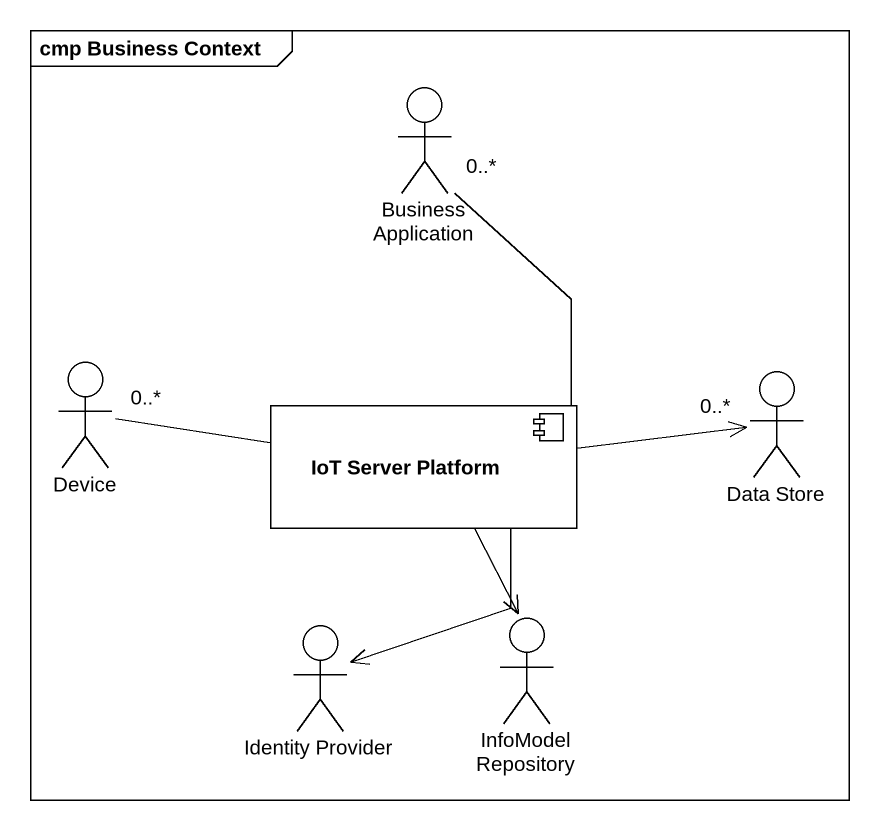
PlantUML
@startuml
mainframe cmp Business Context
actor "Business Application" as Business_Application
actor Device
component "IoT Server Platform" as IoT_Server_Platform #FFFFFF
actor "Data Store" as Data_Store
actor "Identity Provider" as Identity_Provider
actor "InfoModel Repository" as InfoModel_Repository
Business_Application "0..*" -- IoT_Server_Platform
Device "0..*" -right- IoT_Server_Platform
IoT_Server_Platform -right-> "0..*" Data_Store
IoT_Server_Platform --> Identity_Provider
InfoModel_Repository <-up- IoT_Server_Platform
@enduml
